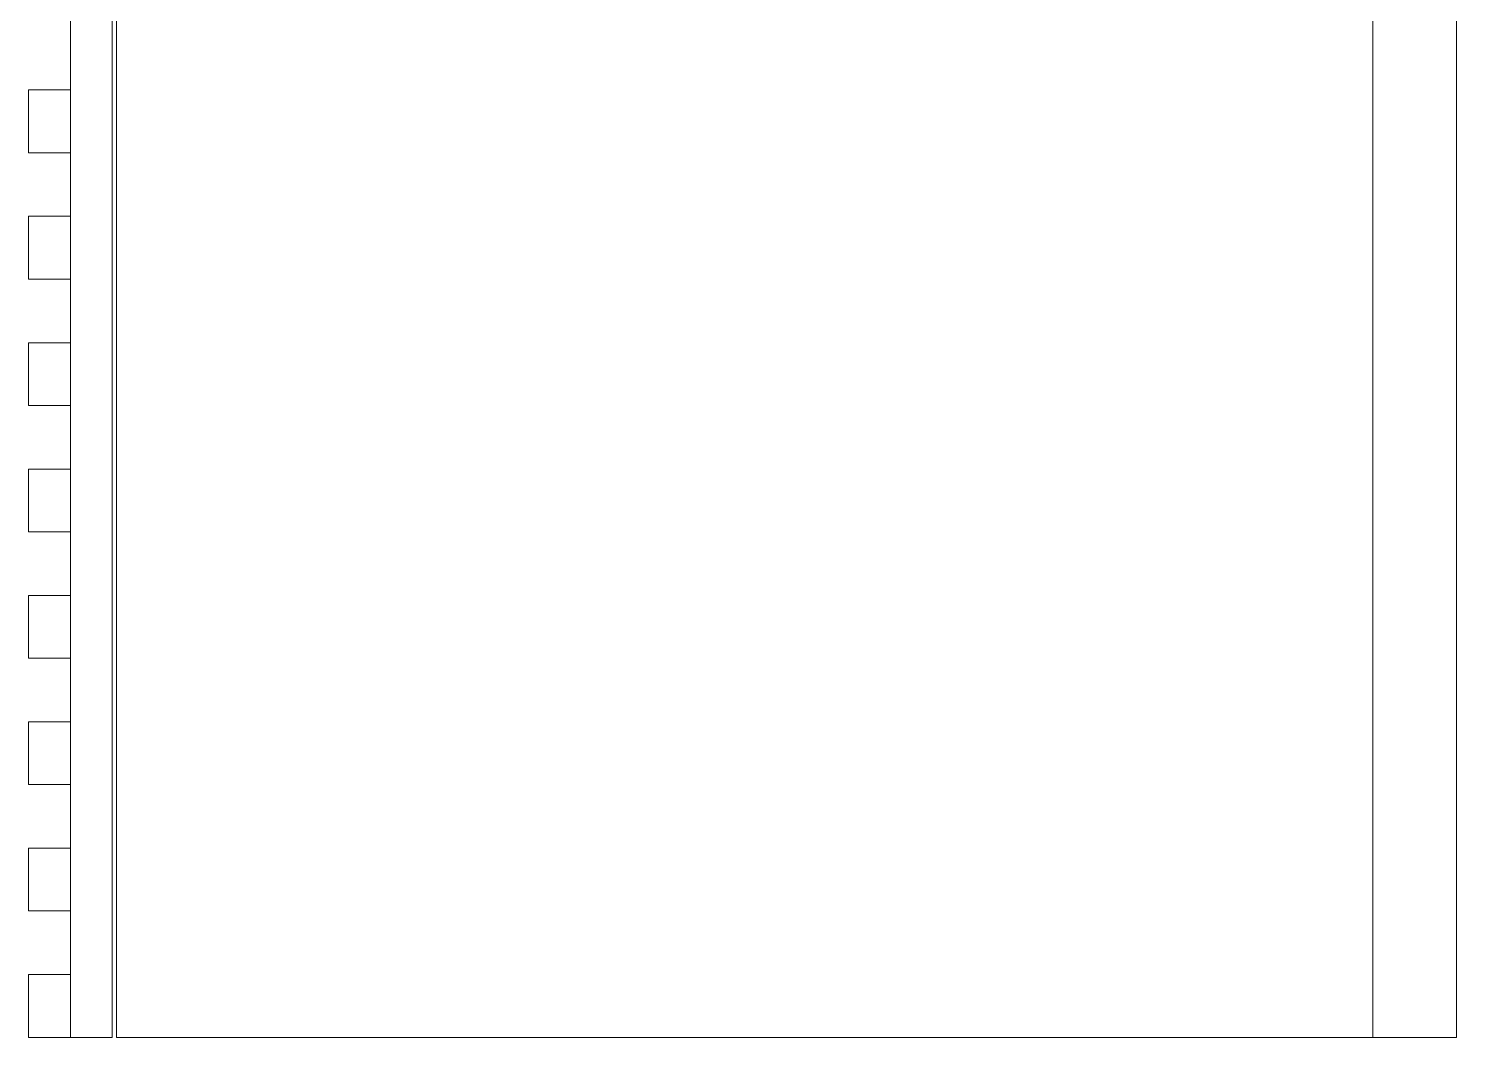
# Model space of a CAD drawing. Header units: millimetres. Extents: x 586.5 to 618.3, y 239.1 to 272.6.
# Drawn here: x 596.5065 to 596.8475, y 269.2214 to 269.4624 of the extents above; entities that cross this region are included whole.
import ezdxf

# ---------------------------------------------------------------- set-up
doc = ezdxf.new("R2010")
doc.units = ezdxf.units.MM
doc.header["$LTSCALE"] = 75
doc.layers.add('A Mobiliário LRZ', color=253, linetype='Continuous', lineweight=9)

msp = doc.modelspace()

# ---------------------------------------------------------------- linework, layer by layer
at = {"layer": 'A Mobiliário LRZ'}
for p, q in [((596.52754, 271.2194), (596.52754, 269.2214)), ((596.51654, 269.2214), (596.51654, 269.7194)), ((596.52654, 269.7194), (596.52654, 269.2214)), ((596.82754, 269.2214), (596.82754, 269.7194)), ((596.84754, 269.7194), (596.84754, 269.2214)), ((596.50654, 269.43272), (596.50654, 269.44772)), ((596.50654, 269.44772), (596.51654, 269.44772)), ((596.51654, 269.44772), (596.51654, 269.43272)), ((596.50654, 269.43272), (596.51654, 269.43272)), ((596.50654, 269.40254), (596.50654, 269.41754)), ((596.50654, 269.41754), (596.51654, 269.41754)), ((596.51654, 269.41754), (596.51654, 269.40254)), ((596.50654, 269.40254), (596.51654, 269.40254)), ((596.50654, 269.37235), (596.50654, 269.38735)), ((596.50654, 269.38735), (596.51654, 269.38735)), ((596.51654, 269.38735), (596.51654, 269.37235)), ((596.50654, 269.37235), (596.51654, 269.37235)), ((596.50654, 269.34217), (596.50654, 269.35717)), ((596.50654, 269.35717), (596.51654, 269.35717)), ((596.51654, 269.35717), (596.51654, 269.34217)), ((596.50654, 269.34217), (596.51654, 269.34217)), ((596.50654, 269.31199), (596.50654, 269.32699)), ((596.50654, 269.32699), (596.51654, 269.32699)), ((596.51654, 269.32699), (596.51654, 269.31199)), ((596.50654, 269.31199), (596.51654, 269.31199)), ((596.50654, 269.2818), (596.50654, 269.2968)), ((596.50654, 269.2968), (596.51654, 269.2968)), ((596.51654, 269.2968), (596.51654, 269.2818)), ((596.50654, 269.2818), (596.51654, 269.2818)), ((596.50654, 269.25162), (596.50654, 269.26662)), ((596.50654, 269.26662), (596.51654, 269.26662)), ((596.51654, 269.26662), (596.51654, 269.25162)), ((596.50654, 269.25162), (596.51654, 269.25162)), ((596.51654, 269.2364), (596.50654, 269.2364)), ((596.50654, 269.2364), (596.50654, 269.2214)), ((596.51654, 269.2214), (596.51654, 269.2364)), ((596.50654, 269.2214), (596.51654, 269.2214)), ((596.51654, 269.2214), (596.52654, 269.2214)), ((596.52754, 269.2214), (596.82754, 269.2214)), ((596.82754, 269.2214), (596.84754, 269.2214))]:
    msp.add_line(p, q, dxfattribs=at)

doc.saveas('drawing.dxf')
